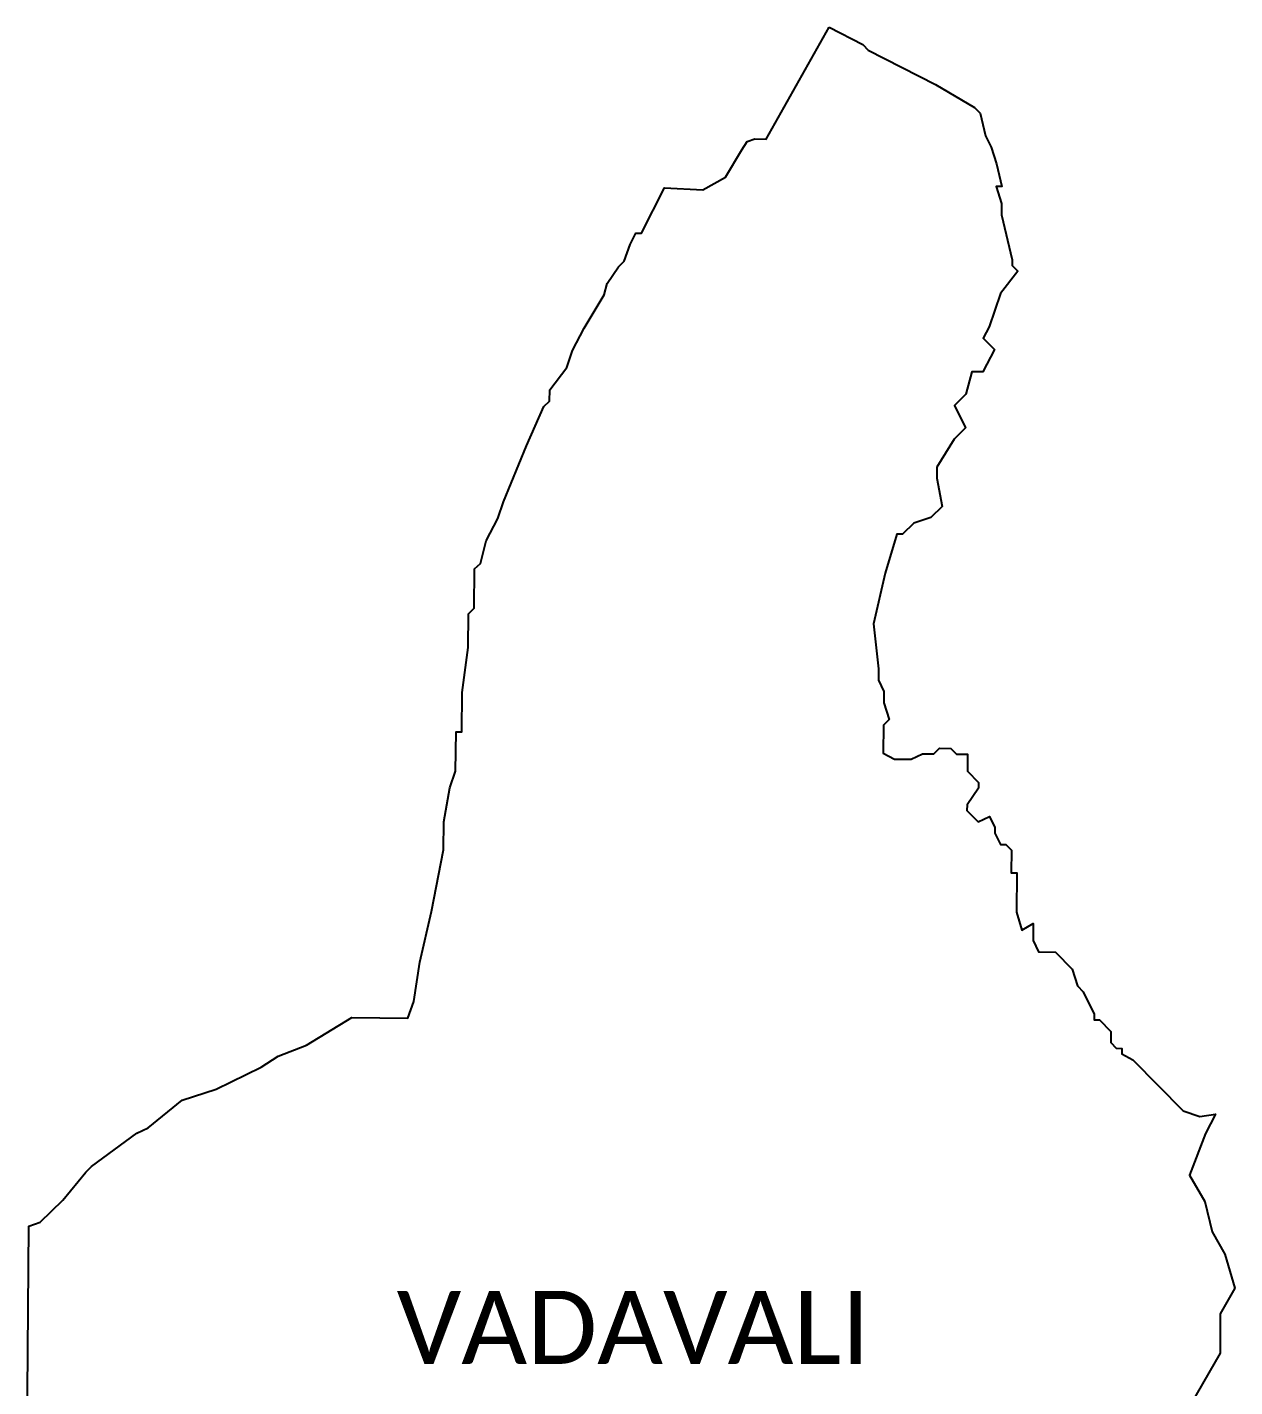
# Model space of a CAD drawing. Header units: metres. Extents: x 284111 to 289474, y 2009710 to 2016087.
# Drawn here: x 286993 to 289474, y 2013294 to 2016087 of the extents above; entities that cross this region are included whole.
import ezdxf

# ---------------------------------------------------------------- set-up
doc = ezdxf.new("R2010")
doc.units = ezdxf.units.M
doc.header["$MEASUREMENT"] = 0
doc.layers.add('VILLAGE NAME', color=250, linetype='Continuous')
doc.styles.get("Standard").update_dxf_attribs({"font": 'simplex.shx'})

msp = doc.modelspace()

# ---------------------------------------------------------------- linework, layer by layer
at = {"color": 6, "flags": 128}
for points in [[(286993.4, 2013198.1), (286996.6, 2013624.5), (287020.2, 2013632.2), (287066.9, 2013677.9), (287113.7, 2013735.2), (287125.4, 2013746.6), (287218.6, 2013815), (287241.8, 2013826.2), (287311.7, 2013883.2), (287381.3, 2013905.6), (287474.2, 2013950.8), (287509, 2013973.5), (287567, 2013996), (287660.1, 2014052.7), (287775.5, 2014051.5), (287787.5, 2014086), (287799.9, 2014166.8), (287824.1, 2014270.5), (287848.6, 2014397.2), (287849.2, 2014455), (287861.5, 2014524.2), (287873.4, 2014558.7), (287874.3, 2014639.6), (287885.9, 2014639.4), (287886.7, 2014720.3), (287899.3, 2014812.6), (287900, 2014881.9), (287911.7, 2014893.3), (287912.5, 2014974.1), (287924.2, 2014985.6), (287936.3, 2015031.6), (287959.9, 2015077.6), (287971.8, 2015112.1), (288019.3, 2015227.1), (288054.8, 2015307.6), (288066.4, 2015319), (288066.7, 2015342.1), (288101.8, 2015387.9), (288113.8, 2015422.5), (288137.3, 2015468.4), (288178.5, 2015537.3), (288184.6, 2015560.3), (288208, 2015594.7), (288219.7, 2015606.1), (288231.6, 2015640.7), (288243.4, 2015663.6), (288255, 2015663.5), (288302.7, 2015756.5), (288381, 2015752.5), (288427.9, 2015778.7), (288461.1, 2015834.6), (288472.3, 2015852.3), (288488.1, 2015857.4), (288511.2, 2015857.1), (288640.7, 2016086.7)], [(288640.7, 2016086.7), (288709.6, 2016051.3), (288721.1, 2016039.7), (288858.9, 2015968.9), (288939.3, 2015921.8), (288950.7, 2015910.2), (288961.7, 2015863.8), (288973.1, 2015840.6), (288984.2, 2015805.8), (288995.3, 2015759.5), (288983.7, 2015759.6), (288994.9, 2015724.9), (288994.9, 2015701.7), (289016.6, 2015609.1), (289016.6, 2015597.6), (289028, 2015585.9), (288992.9, 2015540), (288969.1, 2015471), (288957.3, 2015448), (288980.1, 2015424.7), (288956.5, 2015378.7), (288933.4, 2015379), (288921.4, 2015332.9), (288898, 2015310.1), (288920.6, 2015263.6), (288897.3, 2015240.8), (288862, 2015183.4), (288861.7, 2015160.3), (288872.7, 2015102.4), (288849.3, 2015079.5), (288814.6, 2015068.4), (288791.2, 2015045.5), (288779.7, 2015045.6), (288755.7, 2014965.1), (288731.5, 2014861.3), (288742, 2014768.8), (288741.8, 2014745.7), (288753.1, 2014722.5), (288752.8, 2014699.4), (288764, 2014664.6), (288752.3, 2014653.2), (288751.7, 2014595.5), (288774.7, 2014583.7), (288809.3, 2014583.3), (288832.6, 2014594.6), (288855.7, 2014594.3), (288867.3, 2014605.7), (288890.4, 2014605.5), (288901.9, 2014593.8), (288925, 2014593.6), (288925, 2014570.5), (288924.6, 2014558.9), (288947.4, 2014535.6), (288947.3, 2014524), (288923.9, 2014489.6), (288923.7, 2014478.1), (288946.6, 2014454.8), (288969.8, 2014466), (288981.1, 2014442.8), (288981, 2014431.3), (288992.3, 2014408), (289003.8, 2014407.9), (289015.2, 2014396.3), (289014.7, 2014350), (289026.3, 2014349.9), (289025.4, 2014269.1), (289036.7, 2014231.9), (289059.8, 2014245.6), (289059.5, 2014211), (289070.7, 2014187.7), (289105.4, 2014187.3), (289139.7, 2014152.3), (289150.9, 2014117.6), (289162.3, 2014105.9), (289184.9, 2014059.4), (289184.8, 2014047.9), (289196.3, 2014047.8), (289219.2, 2014024.4), (289219.2, 2014001.3), (289230.3, 2013989.6), (289241.9, 2013989.5), (289241.8, 2013977.9), (289264.7, 2013966.2), (289367.6, 2013861.1), (289402.1, 2013849.2), (289434, 2013854.1), (289414, 2013814.3), (289380.5, 2013728.8), (289412.5, 2013675.2), (289427.4, 2013612.8), (289453.7, 2013566.6), (289473.9, 2013497), (289443.9, 2013444.4), (289443.9, 2013363.6), (289384.2, 2013260.3)]]:
    msp.add_lwpolyline(points, dxfattribs=at)

# ---------------------------------------------------------------- texts
at = {"layer": 'VILLAGE NAME', "insert": (287752.4, 2013491.4), "char_height": 150, "attachment_point": 1}
msp.add_mtext_dynamic_manual_height_columns('{\\fCalibri|b0|i0|c0|p34;VADAVALI}', width=1877.914, gutter_width=1, heights=[0], dxfattribs=at)

doc.saveas('drawing.dxf')
